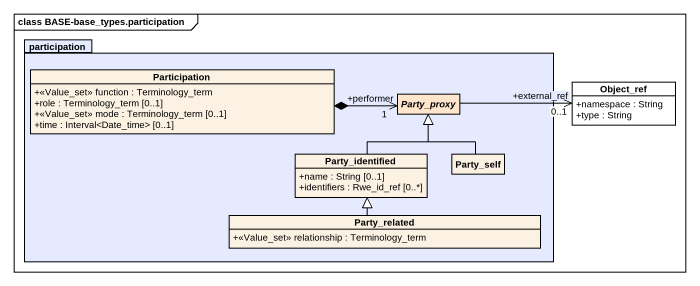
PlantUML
@startuml
mainframe class BASE-base_types.participation
hide circle
hide empty members
skinparam classAttributeIconSize 0
package participation #E5EAFF {
  class Participation {
    +<<Value_set>> function : Terminology_term
    +role : Terminology_term [0..1]
    +<<Value_set>> mode : Terminology_term [0..1]
    +time : Interval<Date_time> [0..1]
  }
  abstract class Party_proxy #FFE5CB
  class Party_identified {
    +name : String [0..1]
    +identifiers : Rwe_id_ref [0..*]
  }
  class Party_self
  class Party_related {
    +<<Value_set>> relationship : Terminology_term
  }
}
class Object_ref #FFFFFF {
  +namespace : String
  +type : String
}
Participation *-right-> "+performer\n1" Party_proxy
Object_ref "+external_ref\n0..1" <-left- Party_proxy
Party_identified -up-|> Party_proxy
Party_self -up-|> Party_proxy
Party_related -up-|> Party_identified
@enduml
